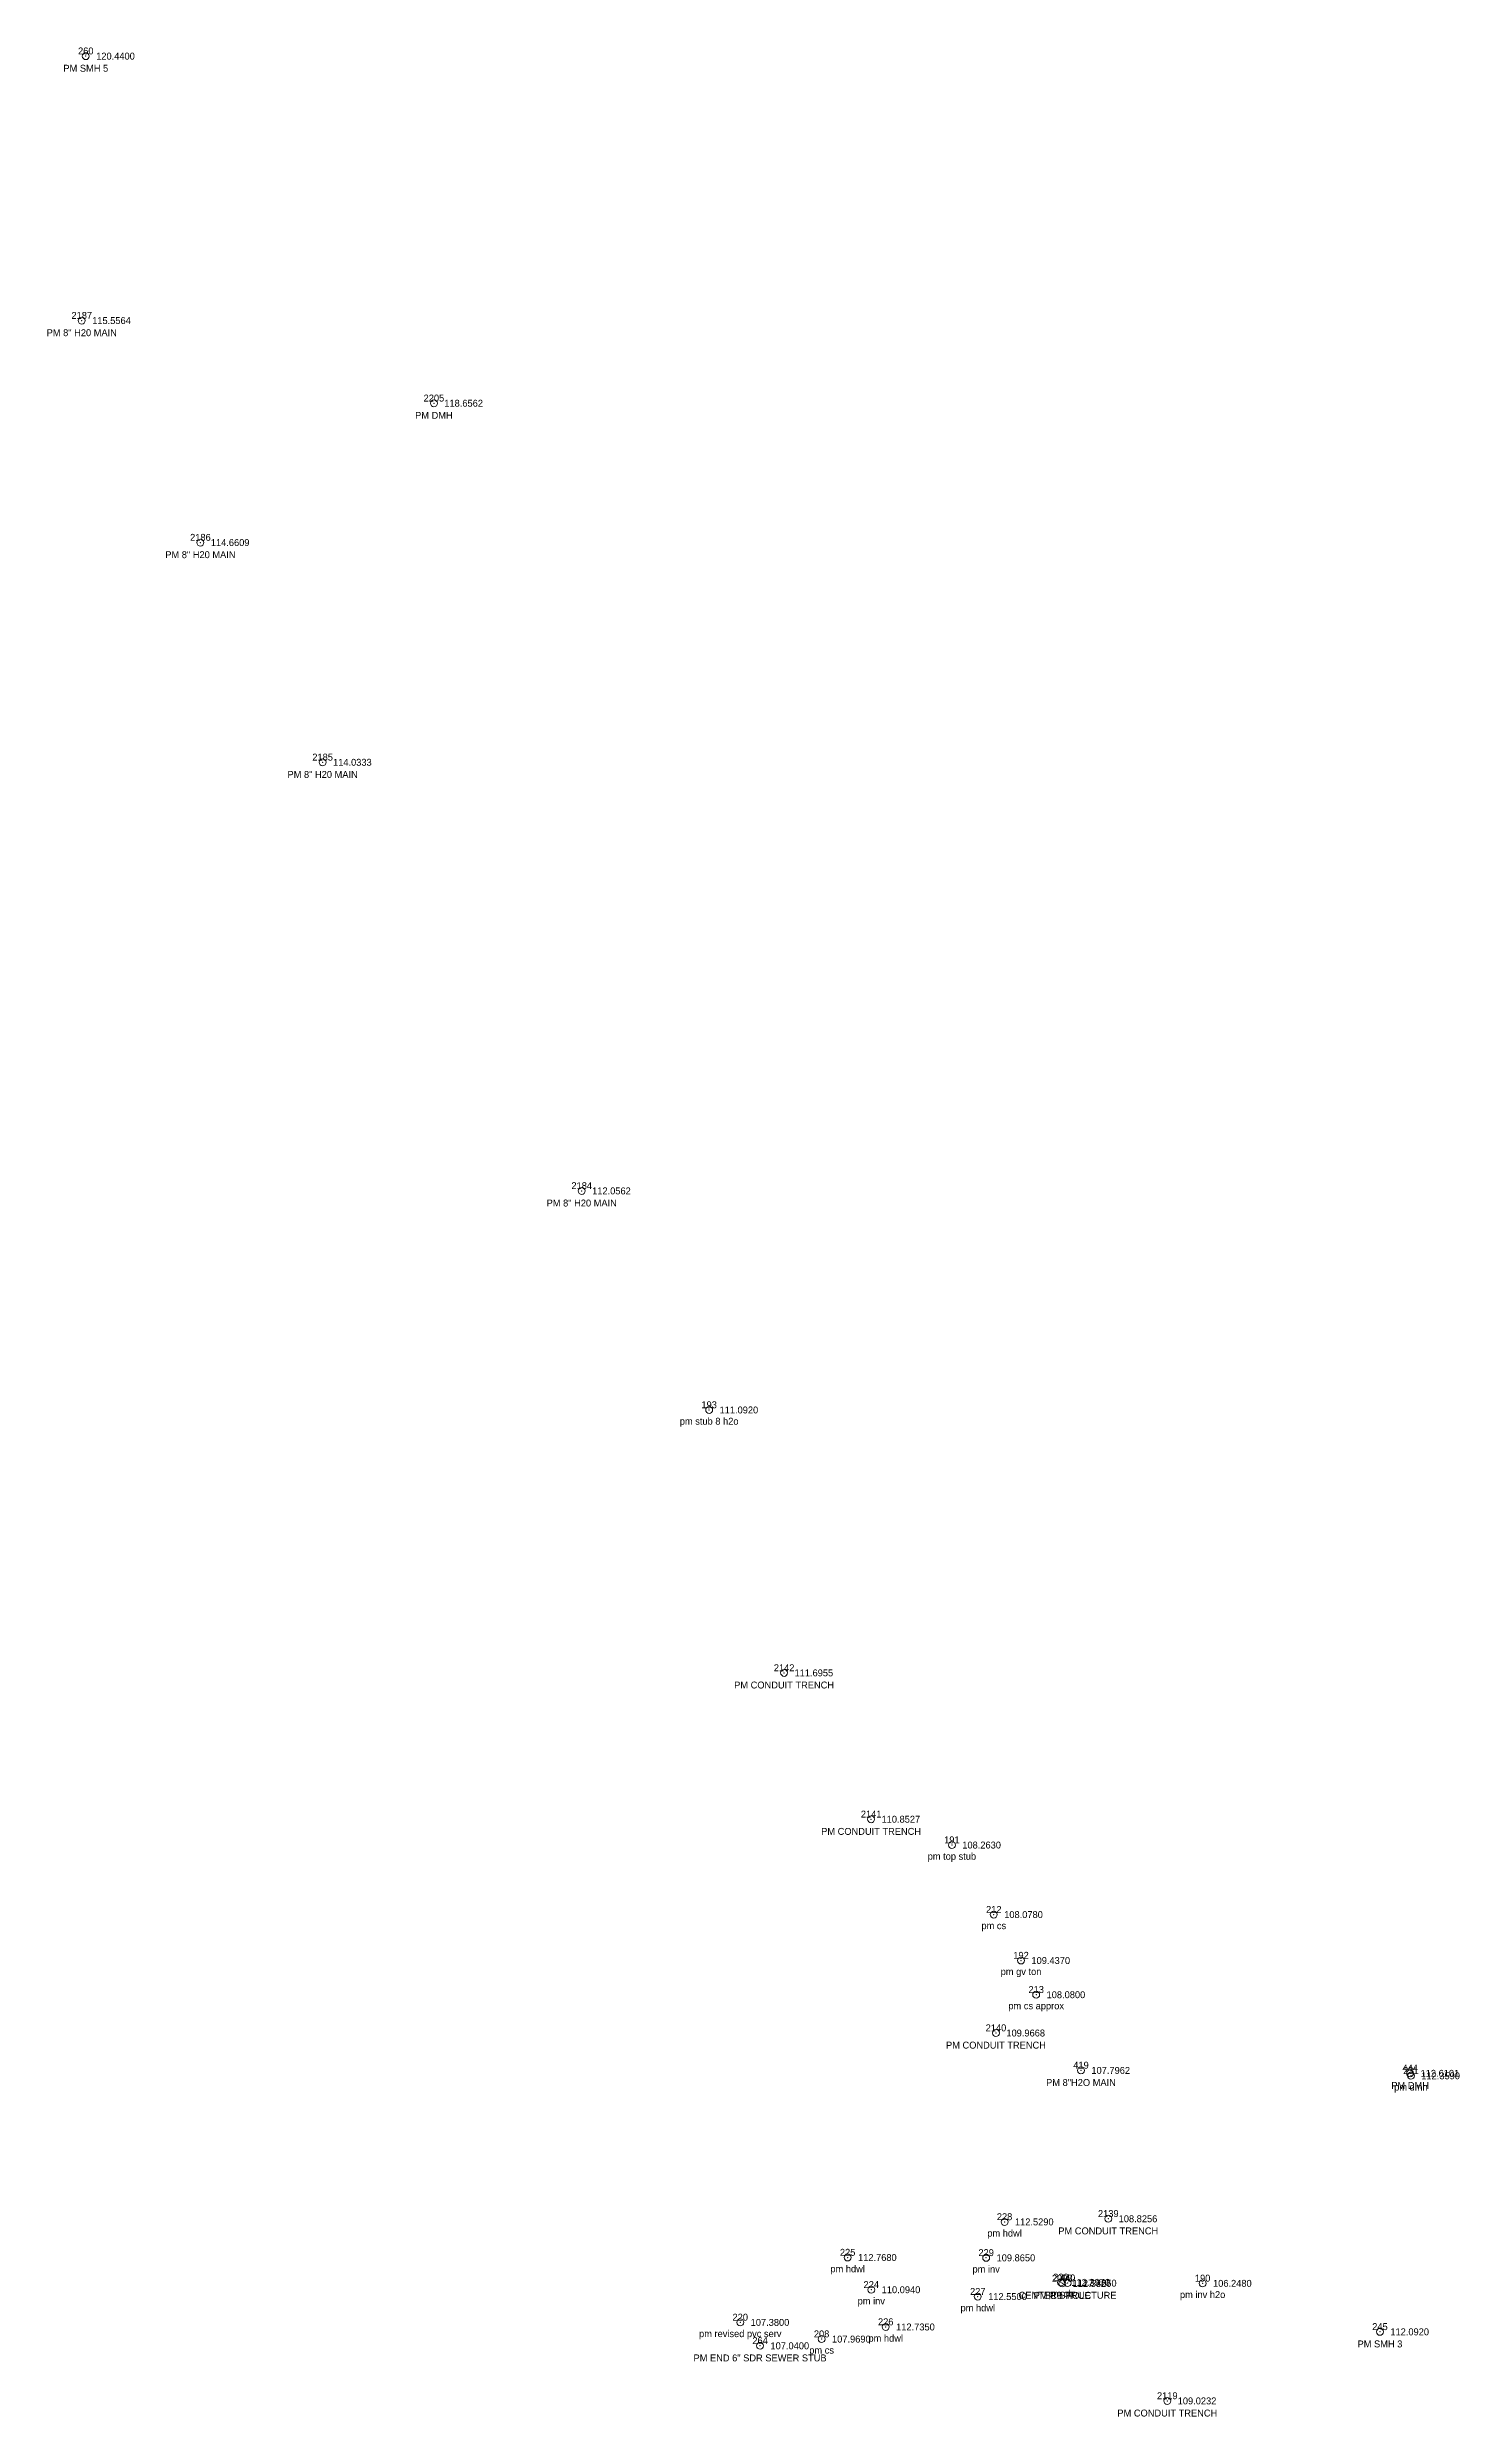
# Model space of a CAD drawing. Extents: x 1196333 to 1196982, y 245092 to 245652.
# Drawn here: x 1196457.4 to 1196559.3, y 245347.4 to 245518.4 of the extents above; entities that cross this region are included whole.
import ezdxf
from ezdxf.enums import TextEntityAlignment as Align

# ---------------------------------------------------------------- set-up
doc = ezdxf.new("R2010")
doc.units = 21
doc.header["$LTSCALE"] = 50
doc.header["$MEASUREMENT"] = 0
for name, color, linetype, lineweight, true_color in [('PNTDESC', 3, 'Continuous', 0, 0x00ff00), ('PNTELEV', 5, 'Continuous', 0, 0x0000ff), ('PNTS', 1, 'Continuous', 0, 0xff0000)]:
    doc.layers.add(name, color=color, linetype=linetype, lineweight=lineweight, true_color=true_color)
doc.layers.add('PNTNO', color=7, linetype='Continuous', lineweight=0)
doc.styles.add('PTXT', font='txt', dxfattribs={"height": 0.304801})

# ---------------------------------------------------------------- blocks, each defined once
blk = doc.blocks.new('SPT4')
at = {"color": 0, "linetype": 'Continuous'}
blk.add_circle((0, 0), 0.5, dxfattribs=at)
blk = doc.blocks.new('SRVPNO1')
at = {"layer": 'PNTDESC', "style": 'PTXT'}
blk.add_attdef('DESC2', text='', height=1, dxfattribs=at).set_placement((0, -1.75), align=Align.MIDDLE)
at = {"layer": 'PNTELEV', "style": 'PTXT'}
blk.add_attdef('ELEV2', (1.5, -0.5), '', height=1, dxfattribs=at)
at = {"layer": 'PNTNO', "style": 'PTXT'}
blk.add_attdef('PT#', text='', height=1, dxfattribs=at).set_placement((0, 0.75), align=Align.MIDDLE)

msp = doc.modelspace()

# ---------------------------------------------------------------- linework, layer by layer
at = {"layer": 'PNTS'}
for p in [(1196460.197, 245517.749, 120.44), (1196459.9073, 245498.6625, 115.5564), (1196485.3103, 245492.6971, 118.6562), (1196468.4661, 245482.6416, 114.6609), (1196477.2823, 245466.7808, 114.0333), (1196495.9738, 245435.8468, 112.0562), (1196505.165, 245420.035, 111.092), (1196510.5732, 245401.0586, 111.6955), (1196516.8498, 245390.4941, 110.8527), (1196522.676, 245388.633, 108.263), (1196525.699, 245383.612, 108.078), (1196527.664, 245380.297, 109.437), (1196528.757, 245377.83, 108.08), (1196525.8561, 245375.0657, 109.9668), (1196531.9894, 245372.3667, 107.7962), (1196555.7331, 245372.1562, 112.6101), (1196555.788, 245371.978, 112.359), (1196526.475, 245361.433, 112.529), (1196533.9573, 245361.6588, 108.8256), (1196515.155, 245358.862, 112.768), (1196525.148, 245358.84, 109.865), (1196516.861, 245356.537, 110.094), (1196530.541, 245357.068, 112.397), (1196530.6363, 245356.9927, 112.5326), (1196531.0198, 245357.0136, 117.465), (1196540.764, 245356.997, 106.248), (1196524.544, 245356.042, 112.55), (1196507.409, 245354.179, 107.38), (1196513.278, 245352.974, 107.969), (1196517.903, 245353.849, 112.735), (1196553.556, 245353.499, 112.092), (1196508.838, 245352.49, 107.04), (1196538.2156, 245348.511, 109.0232)]:
    msp.add_point(p, dxfattribs=at)

# ---------------------------------------------------------------- block references
at = {"layer": 'PNTS', "xscale": 0.5, "yscale": 0.5, "zscale": 0.5}
for p, values in [((1196460.197, 245517.749, 120.44), {'PT#': '260', 'ELEV2': '120.4400', 'DESC2': 'PM SMH 5'}), ((1196459.9073, 245498.6625, 115.5564), {'PT#': '2187', 'ELEV2': '115.5564', 'DESC2': 'PM 8" H20 MAIN'}), ((1196485.3103, 245492.6971, 118.6562), {'PT#': '2205', 'ELEV2': '118.6562', 'DESC2': 'PM DMH'}), ((1196468.4661, 245482.6416, 114.6609), {'PT#': '2186', 'ELEV2': '114.6609', 'DESC2': 'PM 8" H20 MAIN'}), ((1196477.2823, 245466.7808, 114.0333), {'PT#': '2185', 'ELEV2': '114.0333', 'DESC2': 'PM 8" H20 MAIN'}), ((1196495.9738, 245435.8468, 112.0562), {'PT#': '2184', 'ELEV2': '112.0562', 'DESC2': 'PM 8" H20 MAIN'}), ((1196505.165, 245420.035, 111.092), {'PT#': '193', 'ELEV2': '111.0920', 'DESC2': 'pm stub 8 h2o'}), ((1196510.5732, 245401.0586, 111.6955), {'PT#': '2142', 'ELEV2': '111.6955', 'DESC2': 'PM CONDUIT TRENCH'}), ((1196516.8498, 245390.4941, 110.8527), {'PT#': '2141', 'ELEV2': '110.8527', 'DESC2': 'PM CONDUIT TRENCH'}), ((1196522.676, 245388.633, 108.263), {'PT#': '191', 'ELEV2': '108.2630', 'DESC2': 'pm top stub'}), ((1196525.699, 245383.612, 108.078), {'PT#': '212', 'ELEV2': '108.0780', 'DESC2': 'pm cs'}), ((1196527.664, 245380.297, 109.437), {'PT#': '192', 'ELEV2': '109.4370', 'DESC2': 'pm gv ton'}), ((1196528.757, 245377.83, 108.08), {'PT#': '213', 'ELEV2': '108.0800', 'DESC2': 'pm cs approx'}), ((1196525.8561, 245375.0657, 109.9668), {'PT#': '2140', 'ELEV2': '109.9668', 'DESC2': 'PM CONDUIT TRENCH'}), ((1196531.9894, 245372.3667, 107.7962), {'PT#': '419', 'ELEV2': '107.7962', 'DESC2': 'PM 8"H2O MAIN'}), ((1196555.7331, 245372.1562, 112.6101), {'PT#': '444', 'ELEV2': '112.6101', 'DESC2': 'PM DMH'}), ((1196555.788, 245371.978, 112.359), {'PT#': '231', 'ELEV2': '112.3590', 'DESC2': 'pm dmh'}), ((1196526.475, 245361.433, 112.529), {'PT#': '228', 'ELEV2': '112.5290', 'DESC2': 'pm hdwl'}), ((1196533.9573, 245361.6588, 108.8256), {'PT#': '2139', 'ELEV2': '108.8256', 'DESC2': 'PM CONDUIT TRENCH'}), ((1196515.155, 245358.862, 112.768), {'PT#': '225', 'ELEV2': '112.7680', 'DESC2': 'pm hdwl'}), ((1196525.148, 245358.84, 109.865), {'PT#': '229', 'ELEV2': '109.8650', 'DESC2': 'pm inv'}), ((1196516.861, 245356.537, 110.094), {'PT#': '224', 'ELEV2': '110.0940', 'DESC2': 'pm inv'}), ((1196524.544, 245356.042, 112.55), {'PT#': '227', 'ELEV2': '112.5500', 'DESC2': 'pm hdwl'}), ((1196531.0198, 245357.0136, 117.465), {'PT#': '440', 'ELEV2': '117.4650', 'DESC2': 'CENTER STRUCTURE'}), ((1196530.6363, 245356.9927, 112.5326), {'PT#': '2093', 'ELEV2': '112.5326', 'DESC2': 'PM CB HOLE'}), ((1196530.541, 245357.068, 112.397), {'PT#': '230', 'ELEV2': '112.3970', 'DESC2': 'pm cb'}), ((1196540.764, 245356.997, 106.248), {'PT#': '190', 'ELEV2': '106.2480', 'DESC2': 'pm inv h2o'}), ((1196507.409, 245354.179, 107.38), {'PT#': '220', 'ELEV2': '107.3800', 'DESC2': 'pm revised pvc serv'}), ((1196517.903, 245353.849, 112.735), {'PT#': '226', 'ELEV2': '112.7350', 'DESC2': 'pm hdwl'}), ((1196508.838, 245352.49, 107.04), {'PT#': '264', 'ELEV2': '107.0400', 'DESC2': 'PM END 6" SDR SEWER STUB'}), ((1196513.278, 245352.974, 107.969), {'PT#': '208', 'ELEV2': '107.9690', 'DESC2': 'pm cs'}), ((1196553.556, 245353.499, 112.092), {'PT#': '245', 'ELEV2': '112.0920', 'DESC2': 'PM SMH 3'}), ((1196538.2156, 245348.511, 109.0232), {'PT#': '2119', 'ELEV2': '109.0232', 'DESC2': 'PM CONDUIT TRENCH'})]:
    msp.add_blockref('SRVPNO1', p, dxfattribs=at).add_auto_attribs(values)
for p in [(1196460.197, 245517.749, 120.44), (1196459.9073, 245498.6625, 115.5564), (1196485.3103, 245492.6971, 118.6562), (1196468.4661, 245482.6416, 114.6609), (1196477.2823, 245466.7808, 114.0333), (1196495.9738, 245435.8468, 112.0562), (1196505.165, 245420.035, 111.092), (1196510.5732, 245401.0586, 111.6955), (1196516.8498, 245390.4941, 110.8527), (1196522.676, 245388.633, 108.263), (1196525.699, 245383.612, 108.078), (1196527.664, 245380.297, 109.437), (1196528.757, 245377.83, 108.08), (1196525.8561, 245375.0657, 109.9668), (1196531.9894, 245372.3667, 107.7962), (1196555.7331, 245372.1562, 112.6101), (1196555.788, 245371.978, 112.359), (1196526.475, 245361.433, 112.529), (1196533.9573, 245361.6588, 108.8256), (1196515.155, 245358.862, 112.768), (1196525.148, 245358.84, 109.865), (1196516.861, 245356.537, 110.094), (1196524.544, 245356.042, 112.55), (1196530.541, 245357.068, 112.397), (1196530.6363, 245356.9927, 112.5326), (1196531.0198, 245357.0136, 117.465), (1196540.764, 245356.997, 106.248), (1196507.409, 245354.179, 107.38), (1196513.278, 245352.974, 107.969), (1196517.903, 245353.849, 112.735), (1196553.556, 245353.499, 112.092), (1196508.838, 245352.49, 107.04), (1196538.2156, 245348.511, 109.0232)]:
    msp.add_blockref('SPT4', p, dxfattribs=at)

doc.saveas('drawing.dxf')
